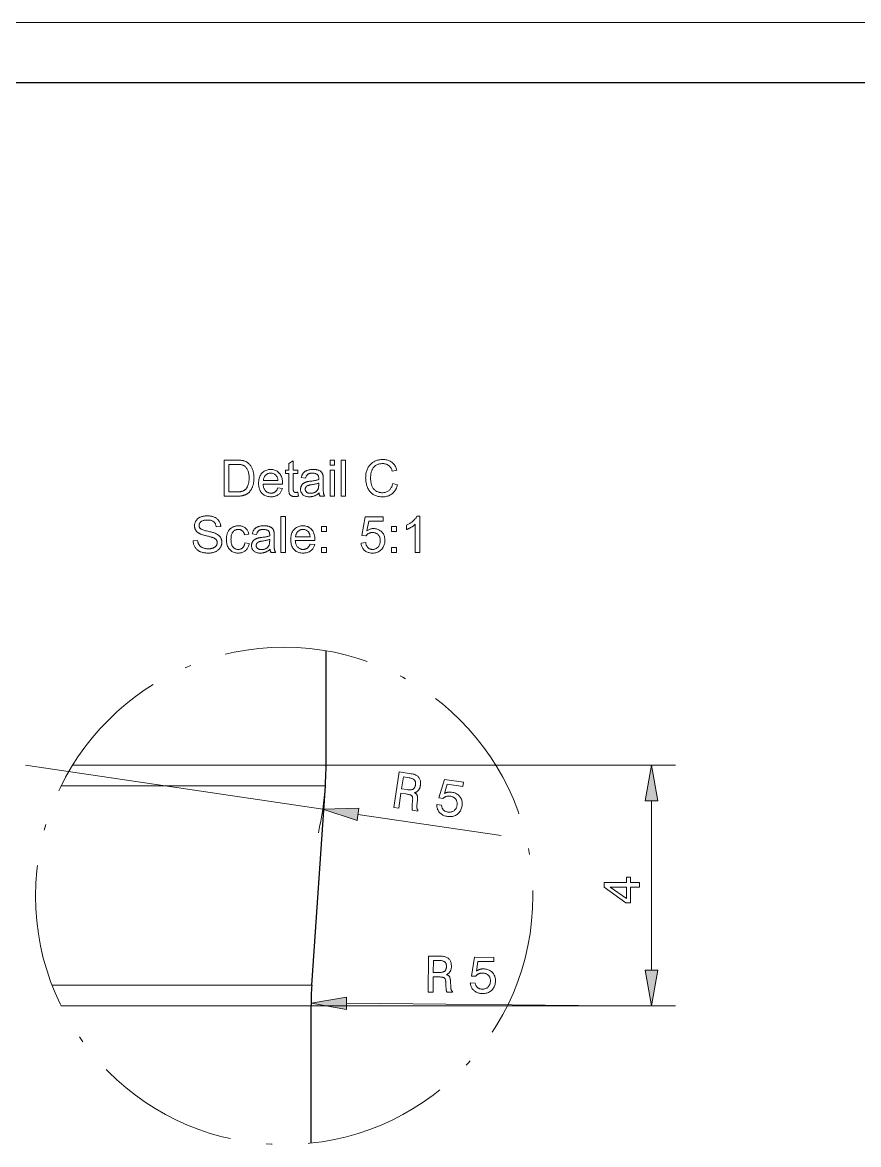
# Model space of a CAD drawing. Extents: x 0 to 419, y 0 to 420.
# Drawn here: x 157.9 to 227.5, y 326.7 to 420 of the extents above; entities that cross this region are included whole.
import ezdxf

# ---------------------------------------------------------------- set-up
doc = ezdxf.new("R2010")
doc.units = 0
doc.linetypes.add('DASHDOT', pattern=[18.5, 12, -3, 0.5, -3])

msp = doc.modelspace()

# ---------------------------------------------------------------- linework, layer by layer
at = {"color": 7, "lineweight": 13}
for p, q in [((0, 420), (297, 420)), ((158.184, 358.227), (182.915, 354.57)), ((183.184, 358.227), (162.266, 358.227)), ((183.184, 358.227), (212.248, 358.227)), ((183.126, 356.523), (162.215, 356.523)), ((181.992, 339.931), (161.22, 339.931)), ((181.934, 338.227), (161.169, 338.227)), ((181.934, 338.227), (212.248, 338.227)), ((184.889, 338.423), (206.934, 338.227))]:
    msp.add_line(p, q, dxfattribs=at)
at = {"color": 7, "lineweight": 30}
msp.add_line((20, 415), (292, 415), dxfattribs=at)
at = {"color": 7, "lineweight": 30, "ltscale": 0.238029}
msp.add_line((183.184, 358.227), (183.184, 367.748), dxfattribs=at)
at = {"color": 7, "lineweight": 13, "ltscale": 0.003965}
msp.add_line((162.266, 358.227), (162.107, 358.227), dxfattribs=at)
at = {"color": 7, "lineweight": 13, "ltscale": 0.026303}
msp.add_line((162.215, 356.523), (161.163, 356.523), dxfattribs=at)
at = {"color": 7, "lineweight": 30, "ltscale": 0.415753}
msp.add_line((181.992, 339.931), (183.126, 356.523), dxfattribs=at)
at = {"color": 7, "lineweight": 13, "ltscale": 0.35228}
msp.add_line((210.248, 341.181), (210.248, 355.272), dxfattribs=at)
at = {"color": 7, "lineweight": 13, "ltscale": 0.301139}
msp.add_line((185.838, 354.138), (197.754, 352.376), dxfattribs=at)
at = {"color": 7, "lineweight": 13, "ltscale": 0.020433}
msp.add_line((161.22, 339.931), (160.403, 339.931), dxfattribs=at)
at = {"color": 7, "lineweight": 13, "ltscale": 0.000518417}
msp.add_line((161.169, 338.227), (161.148, 338.227), dxfattribs=at)
at = {"color": 7, "lineweight": 30, "ltscale": 0.285732}
msp.add_line((181.934, 326.798), (181.934, 338.227), dxfattribs=at)
at = {"color": 7, "lineweight": 13}
for points in [[(174.713, 380.6), (174.713, 383.6), (175.746, 383.6), (175.815, 383.599), (175.88, 383.598), (175.941, 383.596), (176, 383.593), (176.055, 383.589), (176.107, 383.584), (176.155, 383.578), (176.2, 383.572), (176.242, 383.565), (176.28, 383.557), (176.331, 383.544), (176.381, 383.529), (176.428, 383.512), (176.475, 383.494), (176.519, 383.473), (176.563, 383.451), (176.604, 383.426), (176.645, 383.4), (176.683, 383.372), (176.72, 383.342), (176.767, 383.3), (176.811, 383.257), (176.852, 383.211), (176.891, 383.163), (176.928, 383.113), (176.962, 383.061), (176.994, 383.006), (177.024, 382.949), (177.051, 382.89), (177.075, 382.829), (177.098, 382.766), (177.118, 382.701), (177.135, 382.634), (177.151, 382.565), (177.164, 382.495), (177.174, 382.423), (177.183, 382.349), (177.188, 382.273), (177.192, 382.195), (177.193, 382.116), (177.192, 382.048), (177.19, 381.982), (177.186, 381.918), (177.18, 381.855), (177.173, 381.794), (177.164, 381.734), (177.154, 381.676), (177.142, 381.619), (177.128, 381.564), (177.113, 381.51), (177.097, 381.458), (177.08, 381.408), (177.061, 381.36), (177.042, 381.314), (177.022, 381.269), (177.001, 381.226), (176.98, 381.185), (176.957, 381.146), (176.933, 381.109), (176.909, 381.073), (176.883, 381.039), (176.858, 381.007), (176.832, 380.976), (176.805, 380.947), (176.778, 380.919), (176.75, 380.892), (176.722, 380.867), (176.694, 380.844), (176.665, 380.822), (176.635, 380.801), (176.605, 380.782), (176.574, 380.763), (176.541, 380.746), (176.507, 380.729), (176.472, 380.714), (176.435, 380.699), (176.398, 380.686), (176.359, 380.673), (176.319, 380.661), (176.277, 380.651), (176.235, 380.641), (176.191, 380.632), (176.146, 380.625), (176.1, 380.618), (176.052, 380.612), (176.003, 380.608), (175.953, 380.604), (175.902, 380.602), (175.849, 380.6), (175.795, 380.6)], [(183.521, 383.176), (183.521, 383.6), (183.889, 383.6), (183.889, 383.176)], [(184.441, 380.6), (184.441, 383.6), (184.81, 383.6), (184.81, 380.6)], [(188.733, 381.651), (189.13, 381.551), (189.103, 381.456), (189.072, 381.365), (189.037, 381.279), (188.998, 381.197), (188.955, 381.12), (188.908, 381.048), (188.857, 380.98), (188.802, 380.917), (188.743, 380.859), (188.681, 380.805), (188.614, 380.756), (188.545, 380.713), (188.473, 380.674), (188.398, 380.641), (188.32, 380.613), (188.239, 380.589), (188.156, 380.572), (188.069, 380.559), (187.98, 380.551), (187.888, 380.548), (187.792, 380.55), (187.701, 380.556), (187.613, 380.566), (187.529, 380.58), (187.448, 380.598), (187.371, 380.619), (187.297, 380.645), (187.227, 380.675), (187.161, 380.708), (187.099, 380.746), (187.039, 380.787), (186.983, 380.832), (186.929, 380.88), (186.879, 380.932), (186.831, 380.988), (186.786, 381.047), (186.744, 381.109), (186.705, 381.175), (186.669, 381.245), (186.636, 381.318), (186.606, 381.393), (186.579, 381.47), (186.555, 381.547), (186.535, 381.626), (186.517, 381.706), (186.503, 381.787), (186.492, 381.869), (186.484, 381.952), (186.479, 382.037), (186.478, 382.122), (186.479, 382.215), (186.485, 382.305), (186.494, 382.392), (186.506, 382.478), (186.522, 382.561), (186.542, 382.641), (186.565, 382.719), (186.592, 382.795), (186.623, 382.869), (186.657, 382.94), (186.694, 383.008), (186.734, 383.072), (186.778, 383.134), (186.824, 383.192), (186.874, 383.247), (186.926, 383.298), (186.982, 383.346), (187.04, 383.39), (187.102, 383.432), (187.166, 383.47), (187.233, 383.504), (187.301, 383.535), (187.37, 383.562), (187.441, 383.586), (187.513, 383.605), (187.587, 383.622), (187.661, 383.634), (187.738, 383.643), (187.815, 383.649), (187.894, 383.651), (187.982, 383.648), (188.068, 383.642), (188.151, 383.63), (188.231, 383.614), (188.308, 383.593), (188.382, 383.568), (188.454, 383.538), (188.522, 383.504), (188.588, 383.465), (188.651, 383.422), (188.71, 383.374), (188.766, 383.322), (188.818, 383.267), (188.867, 383.208), (188.911, 383.146), (188.952, 383.079), (188.989, 383.009), (189.023, 382.936), (189.053, 382.858), (189.079, 382.777), (188.688, 382.685), (188.666, 382.749), (188.642, 382.809), (188.617, 382.865), (188.589, 382.918), (188.56, 382.968), (188.529, 383.014), (188.495, 383.056), (188.46, 383.095), (188.424, 383.13), (188.385, 383.162), (188.344, 383.19), (188.301, 383.215), (188.257, 383.238), (188.21, 383.257), (188.161, 383.274), (188.11, 383.287), (188.057, 383.298), (188.002, 383.305), (187.945, 383.31), (187.885, 383.311), (187.817, 383.309), (187.752, 383.304), (187.688, 383.296), (187.627, 383.284), (187.568, 383.27), (187.511, 383.251), (187.457, 383.23), (187.405, 383.205), (187.355, 383.177), (187.307, 383.145), (187.262, 383.111), (187.22, 383.074), (187.18, 383.036), (187.144, 382.994), (187.11, 382.951), (187.078, 382.905), (187.05, 382.858), (187.024, 382.807), (187.001, 382.755), (186.981, 382.7), (186.963, 382.644), (186.947, 382.588), (186.933, 382.531), (186.921, 382.474), (186.91, 382.416), (186.902, 382.359), (186.895, 382.301), (186.891, 382.242), (186.888, 382.183), (186.887, 382.124), (186.888, 382.049), (186.891, 381.975), (186.897, 381.903), (186.905, 381.834), (186.915, 381.766), (186.927, 381.7), (186.942, 381.636), (186.958, 381.574), (186.977, 381.514), (186.998, 381.456), (187.022, 381.4), (187.048, 381.348), (187.076, 381.298), (187.107, 381.251), (187.141, 381.207), (187.177, 381.165), (187.215, 381.127), (187.256, 381.092), (187.299, 381.059), (187.345, 381.029), (187.393, 381.002), (187.441, 380.978), (187.49, 380.957), (187.54, 380.939), (187.59, 380.923), (187.642, 380.911), (187.694, 380.901), (187.747, 380.894), (187.8, 380.889), (187.855, 380.888), (187.92, 380.89), (187.984, 380.896), (188.046, 380.905), (188.105, 380.919), (188.163, 380.936), (188.218, 380.957), (188.272, 380.982), (188.323, 381.011), (188.372, 381.044), (188.42, 381.08), (188.464, 381.121), (188.506, 381.165), (188.545, 381.213), (188.581, 381.264), (188.613, 381.319), (188.643, 381.378), (188.67, 381.441), (188.694, 381.507), (188.715, 381.578)], [(175.11, 380.954), (175.75, 380.954), (175.809, 380.954), (175.864, 380.956), (175.917, 380.959), (175.967, 380.962), (176.015, 380.967), (176.06, 380.973), (176.103, 380.981), (176.143, 380.989), (176.181, 380.998), (176.216, 381.009), (176.249, 381.02), (176.281, 381.033), (176.311, 381.046), (176.34, 381.06), (176.368, 381.075), (176.394, 381.091), (176.419, 381.108), (176.442, 381.126), (176.464, 381.145), (176.485, 381.164), (176.513, 381.194), (176.539, 381.225), (176.564, 381.258), (176.588, 381.293), (176.611, 381.33), (176.632, 381.369), (176.652, 381.41), (176.671, 381.452), (176.689, 381.497), (176.705, 381.544), (176.72, 381.593), (176.733, 381.643), (176.745, 381.696), (176.755, 381.751), (176.764, 381.808), (176.771, 381.867), (176.777, 381.927), (176.781, 381.99), (176.783, 382.055), (176.784, 382.122), (176.782, 382.214), (176.778, 382.302), (176.77, 382.385), (176.759, 382.464), (176.745, 382.538), (176.728, 382.608), (176.708, 382.674), (176.685, 382.736), (176.659, 382.793), (176.629, 382.845), (176.598, 382.894), (176.565, 382.94), (176.531, 382.982), (176.495, 383.021), (176.458, 383.056), (176.42, 383.089), (176.38, 383.118), (176.34, 383.143), (176.297, 383.165), (176.254, 383.184), (176.22, 383.196), (176.182, 383.206), (176.141, 383.215), (176.095, 383.223), (176.046, 383.23), (175.992, 383.236), (175.935, 383.24), (175.874, 383.243), (175.809, 383.245), (175.74, 383.246), (175.11, 383.246)], [(179.18, 381.299), (179.561, 381.252), (179.541, 381.187), (179.519, 381.125), (179.493, 381.066), (179.464, 381.009), (179.432, 380.956), (179.398, 380.906), (179.36, 380.859), (179.319, 380.814), (179.274, 380.773), (179.227, 380.735), (179.177, 380.7), (179.124, 380.668), (179.069, 380.641), (179.011, 380.617), (178.95, 380.596), (178.886, 380.58), (178.82, 380.567), (178.751, 380.558), (178.68, 380.552), (178.605, 380.55), (178.512, 380.553), (178.422, 380.562), (178.337, 380.577), (178.255, 380.597), (178.178, 380.624), (178.104, 380.656), (178.034, 380.694), (177.969, 380.738), (177.907, 380.788), (177.849, 380.844), (177.796, 380.905), (177.748, 380.971), (177.707, 381.042), (177.67, 381.117), (177.639, 381.197), (177.614, 381.282), (177.595, 381.371), (177.581, 381.465), (177.572, 381.564), (177.57, 381.668), (177.572, 381.775), (177.581, 381.877), (177.595, 381.975), (177.615, 382.067), (177.64, 382.155), (177.671, 382.237), (177.708, 382.315), (177.75, 382.388), (177.798, 382.456), (177.852, 382.519), (177.91, 382.577), (177.972, 382.628), (178.037, 382.674), (178.105, 382.713), (178.176, 382.746), (178.251, 382.773), (178.33, 382.795), (178.411, 382.81), (178.496, 382.819), (178.585, 382.822), (178.67, 382.819), (178.753, 382.81), (178.832, 382.795), (178.908, 382.774), (178.981, 382.748), (179.05, 382.715), (179.117, 382.677), (179.18, 382.632), (179.24, 382.582), (179.297, 382.525), (179.349, 382.463), (179.396, 382.397), (179.438, 382.325), (179.474, 382.249), (179.504, 382.168), (179.529, 382.082), (179.548, 381.991), (179.562, 381.896), (179.57, 381.796), (179.573, 381.69), (179.573, 381.683), (179.573, 381.676), (179.573, 381.668), (179.573, 381.659), (179.573, 381.649), (179.572, 381.639), (179.572, 381.628), (179.572, 381.617), (179.571, 381.605), (179.571, 381.592), (177.95, 381.592), (177.956, 381.522), (177.965, 381.456), (177.977, 381.392), (177.993, 381.332), (178.011, 381.276), (178.033, 381.223), (178.058, 381.173), (178.087, 381.126), (178.118, 381.083), (178.153, 381.044), (178.19, 381.007), (178.229, 380.975), (178.27, 380.947), (178.313, 380.922), (178.358, 380.901), (178.404, 380.884), (178.452, 380.87), (178.502, 380.861), (178.554, 380.855), (178.607, 380.853), (178.647, 380.854), (178.686, 380.858), (178.723, 380.863), (178.76, 380.87), (178.795, 380.88), (178.829, 380.892), (178.862, 380.905), (178.893, 380.921), (178.924, 380.939), (178.953, 380.96), (178.981, 380.982), (179.008, 381.007), (179.034, 381.035), (179.058, 381.065), (179.081, 381.098), (179.104, 381.133), (179.124, 381.171), (179.144, 381.211), (179.163, 381.254)], [(180.828, 380.929), (180.881, 380.604), (180.85, 380.597), (180.82, 380.592), (180.79, 380.587), (180.762, 380.583), (180.733, 380.579), (180.706, 380.576), (180.679, 380.574), (180.653, 380.572), (180.627, 380.571), (180.602, 380.571), (180.563, 380.572), (180.526, 380.573), (180.49, 380.577), (180.456, 380.581), (180.424, 380.587), (180.394, 380.594), (180.366, 380.602), (180.339, 380.612), (180.314, 380.622), (180.291, 380.634), (180.27, 380.647), (180.25, 380.661), (180.231, 380.676), (180.213, 380.691), (180.197, 380.708), (180.182, 380.725), (180.169, 380.743), (180.156, 380.761), (180.145, 380.781), (180.136, 380.801), (180.127, 380.824), (180.12, 380.852), (180.113, 380.884), (180.107, 380.92), (180.102, 380.962), (180.098, 381.007), (180.095, 381.058), (180.093, 381.112), (180.091, 381.172), (180.091, 381.236), (180.091, 382.486), (179.821, 382.486), (179.821, 382.773), (180.091, 382.773), (180.091, 383.311), (180.457, 383.532), (180.457, 382.773), (180.828, 382.773), (180.828, 382.486), (180.457, 382.486), (180.457, 381.216), (180.457, 381.185), (180.458, 381.157), (180.459, 381.131), (180.46, 381.107), (180.462, 381.086), (180.464, 381.067), (180.467, 381.05), (180.47, 381.035), (180.473, 381.023), (180.477, 381.013), (180.481, 381.004), (180.485, 380.996), (180.49, 380.988), (180.496, 380.98), (180.502, 380.973), (180.509, 380.966), (180.516, 380.959), (180.523, 380.953), (180.531, 380.947), (180.54, 380.941), (180.549, 380.936), (180.559, 380.932), (180.57, 380.928), (180.581, 380.924), (180.593, 380.921), (180.606, 380.919), (180.62, 380.917), (180.635, 380.916), (180.65, 380.915), (180.666, 380.915), (180.679, 380.915), (180.692, 380.915), (180.706, 380.916), (180.721, 380.917), (180.737, 380.918), (180.754, 380.92), (180.771, 380.922), (180.789, 380.924), (180.808, 380.926)], [(182.606, 380.868), (182.565, 380.834), (182.525, 380.802), (182.484, 380.772), (182.445, 380.745), (182.405, 380.719), (182.366, 380.696), (182.327, 380.674), (182.288, 380.655), (182.25, 380.637), (182.212, 380.622), (182.174, 380.608), (182.135, 380.596), (182.096, 380.586), (182.056, 380.576), (182.016, 380.568), (181.975, 380.562), (181.933, 380.557), (181.891, 380.553), (181.849, 380.551), (181.806, 380.55), (181.736, 380.552), (181.669, 380.557), (181.606, 380.566), (181.546, 380.578), (181.489, 380.594), (181.436, 380.613), (181.386, 380.636), (181.339, 380.662), (181.295, 380.692), (181.255, 380.725), (181.219, 380.761), (181.186, 380.799), (181.157, 380.839), (181.132, 380.881), (181.111, 380.925), (181.094, 380.97), (181.08, 381.018), (181.071, 381.068), (181.065, 381.119), (181.063, 381.173), (181.064, 381.204), (181.066, 381.235), (181.069, 381.266), (181.074, 381.296), (181.081, 381.325), (181.089, 381.354), (181.098, 381.382), (181.109, 381.41), (181.122, 381.437), (181.135, 381.464), (181.15, 381.49), (181.166, 381.515), (181.183, 381.539), (181.201, 381.561), (181.219, 381.583), (181.239, 381.604), (181.259, 381.623), (181.281, 381.642), (181.303, 381.659), (181.326, 381.676), (181.35, 381.692), (181.374, 381.706), (181.399, 381.72), (181.425, 381.734), (181.451, 381.746), (181.478, 381.758), (181.505, 381.769), (181.533, 381.779), (181.562, 381.788), (181.591, 381.797), (181.614, 381.802), (181.639, 381.808), (181.666, 381.814), (181.695, 381.819), (181.727, 381.825), (181.761, 381.83), (181.797, 381.836), (181.835, 381.841), (181.876, 381.847), (181.918, 381.852), (182.005, 381.863), (182.087, 381.874), (182.165, 381.886), (182.237, 381.898), (182.306, 381.91), (182.369, 381.923), (182.427, 381.936), (182.481, 381.95), (182.531, 381.964), (182.575, 381.979), (182.576, 381.993), (182.576, 382.007), (182.576, 382.019), (182.576, 382.031), (182.577, 382.041), (182.577, 382.05), (182.577, 382.058), (182.577, 382.065), (182.577, 382.07), (182.577, 382.075), (182.576, 382.119), (182.573, 382.16), (182.568, 382.198), (182.56, 382.234), (182.551, 382.267), (182.54, 382.297), (182.526, 382.325), (182.51, 382.35), (182.493, 382.372), (182.473, 382.392), (182.443, 382.416), (182.411, 382.437), (182.376, 382.456), (182.338, 382.472), (182.297, 382.486), (182.254, 382.497), (182.208, 382.506), (182.159, 382.512), (182.108, 382.516), (182.053, 382.517), (182.003, 382.516), (181.955, 382.513), (181.91, 382.509), (181.867, 382.502), (181.827, 382.494), (181.79, 382.484), (181.756, 382.472), (181.725, 382.459), (181.696, 382.443), (181.67, 382.426), (181.645, 382.406), (181.623, 382.384), (181.601, 382.359), (181.581, 382.331), (181.562, 382.3), (181.544, 382.266), (181.528, 382.23), (181.513, 382.191), (181.499, 382.148), (181.486, 382.104), (181.126, 382.153), (181.137, 382.198), (181.148, 382.242), (181.161, 382.283), (181.176, 382.324), (181.191, 382.362), (181.208, 382.398), (181.226, 382.433), (181.245, 382.466), (181.266, 382.497), (181.288, 382.526), (181.311, 382.554), (181.337, 382.58), (181.365, 382.606), (181.394, 382.63), (181.426, 382.652), (181.459, 382.673), (181.495, 382.693), (181.532, 382.712), (181.572, 382.729), (181.613, 382.745), (181.657, 382.76), (181.701, 382.773), (181.747, 382.784), (181.794, 382.794), (181.843, 382.803), (181.893, 382.81), (181.944, 382.815), (181.997, 382.819), (182.051, 382.821), (182.107, 382.822), (182.161, 382.821), (182.214, 382.819), (182.264, 382.816), (182.312, 382.811), (182.359, 382.806), (182.403, 382.798), (182.445, 382.79), (182.485, 382.78), (182.523, 382.769), (182.559, 382.756), (182.593, 382.743), (182.625, 382.729), (182.655, 382.714), (182.683, 382.699), (182.71, 382.683), (182.734, 382.666), (182.757, 382.648), (182.778, 382.63), (182.797, 382.611), (182.815, 382.592), (182.83, 382.571), (182.845, 382.55), (182.859, 382.527), (182.872, 382.504), (182.884, 382.479), (182.895, 382.454), (182.905, 382.427), (182.914, 382.4), (182.922, 382.371), (182.929, 382.341), (182.933, 382.321), (182.936, 382.297), (182.939, 382.271), (182.941, 382.241), (182.943, 382.209), (182.945, 382.174), (182.946, 382.135), (182.947, 382.094), (182.947, 382.049), (182.948, 382.001), (182.948, 381.51), (182.948, 381.411), (182.949, 381.32), (182.95, 381.236), (182.951, 381.16), (182.953, 381.091), (182.956, 381.03), (182.959, 380.976), (182.963, 380.93), (182.967, 380.891), (182.971, 380.86), (182.976, 380.833), (182.982, 380.806), (182.989, 380.78), (182.997, 380.753), (183.006, 380.727), (183.016, 380.701), (183.027, 380.675), (183.038, 380.65), (183.051, 380.625), (183.064, 380.6), (182.679, 380.6), (182.668, 380.623), (182.658, 380.647), (182.649, 380.672), (182.64, 380.697), (182.632, 380.724), (182.625, 380.751), (182.619, 380.779), (182.614, 380.808), (182.609, 380.837)], [(183.521, 380.6), (183.521, 382.773), (183.889, 382.773), (183.889, 380.6)], [(177.971, 381.895), (179.184, 381.895), (179.178, 381.948), (179.171, 381.999), (179.161, 382.047), (179.15, 382.092), (179.137, 382.135), (179.122, 382.175), (179.106, 382.212), (179.087, 382.246), (179.067, 382.277), (179.045, 382.306), (179.009, 382.347), (178.971, 382.383), (178.93, 382.415), (178.888, 382.442), (178.843, 382.466), (178.796, 382.485), (178.748, 382.5), (178.697, 382.511), (178.644, 382.517), (178.589, 382.519), (178.539, 382.517), (178.491, 382.512), (178.444, 382.504), (178.399, 382.492), (178.355, 382.477), (178.313, 382.458), (178.273, 382.436), (178.234, 382.41), (178.197, 382.381), (178.162, 382.349), (178.129, 382.314), (178.099, 382.277), (178.072, 382.237), (178.048, 382.195), (178.028, 382.151), (178.01, 382.104), (177.996, 382.055), (177.984, 382.004), (177.976, 381.951)], [(182.575, 381.69), (182.533, 381.674), (182.487, 381.659), (182.437, 381.643), (182.383, 381.629), (182.324, 381.615), (182.262, 381.601), (182.196, 381.588), (182.126, 381.575), (182.052, 381.563), (181.973, 381.551), (181.929, 381.544), (181.888, 381.538), (181.849, 381.531), (181.813, 381.524), (181.78, 381.516), (181.749, 381.509), (181.721, 381.501), (181.695, 381.493), (181.672, 381.486), (181.652, 381.477), (181.634, 381.469), (181.616, 381.46), (181.6, 381.449), (181.584, 381.439), (181.569, 381.427), (181.555, 381.415), (181.541, 381.402), (181.529, 381.388), (181.518, 381.373), (181.507, 381.358), (181.497, 381.342), (181.488, 381.326), (181.481, 381.309), (181.474, 381.292), (181.469, 381.275), (181.464, 381.257), (181.46, 381.239), (181.458, 381.221), (181.456, 381.202), (181.456, 381.183), (181.457, 381.154), (181.46, 381.126), (181.466, 381.099), (181.474, 381.073), (181.484, 381.048), (181.496, 381.024), (181.51, 381.001), (181.527, 380.978), (181.546, 380.957), (181.567, 380.937), (181.591, 380.919), (181.616, 380.902), (181.643, 380.887), (181.673, 380.874), (181.705, 380.864), (181.738, 380.855), (181.774, 380.848), (181.812, 380.843), (181.852, 380.84), (181.894, 380.839), (181.936, 380.84), (181.977, 380.843), (182.017, 380.847), (182.056, 380.854), (182.095, 380.862), (182.132, 380.872), (182.169, 380.885), (182.204, 380.899), (182.239, 380.914), (182.272, 380.932), (182.305, 380.951), (182.335, 380.972), (182.364, 380.994), (182.391, 381.018), (182.416, 381.042), (182.439, 381.069), (182.461, 381.096), (182.481, 381.125), (182.499, 381.155), (182.516, 381.187), (182.527, 381.213), (182.537, 381.242), (182.546, 381.272), (182.554, 381.306), (182.56, 381.341), (182.566, 381.379), (182.57, 381.42), (182.573, 381.463), (182.575, 381.508), (182.575, 381.555)], [(172.129, 376.881), (172.504, 376.914), (172.51, 376.87), (172.517, 376.827), (172.526, 376.786), (172.536, 376.747), (172.548, 376.709), (172.561, 376.673), (172.576, 376.638), (172.592, 376.606), (172.609, 376.574), (172.628, 376.545), (172.648, 376.516), (172.671, 376.489), (172.696, 376.463), (172.723, 376.438), (172.752, 376.414), (172.783, 376.391), (172.816, 376.37), (172.852, 376.349), (172.89, 376.33), (172.929, 376.311), (172.971, 376.294), (173.013, 376.279), (173.057, 376.266), (173.101, 376.254), (173.147, 376.245), (173.193, 376.237), (173.241, 376.23), (173.29, 376.226), (173.339, 376.223), (173.39, 376.222), (173.435, 376.223), (173.479, 376.225), (173.521, 376.228), (173.563, 376.233), (173.604, 376.239), (173.643, 376.247), (173.682, 376.255), (173.719, 376.266), (173.756, 376.277), (173.791, 376.29), (173.825, 376.304), (173.857, 376.319), (173.887, 376.335), (173.916, 376.352), (173.943, 376.37), (173.968, 376.389), (173.991, 376.409), (174.012, 376.43), (174.032, 376.452), (174.05, 376.475), (174.066, 376.499), (174.08, 376.523), (174.093, 376.548), (174.104, 376.573), (174.114, 376.598), (174.121, 376.624), (174.127, 376.65), (174.131, 376.677), (174.134, 376.704), (174.135, 376.732), (174.134, 376.76), (174.132, 376.787), (174.127, 376.813), (174.122, 376.839), (174.114, 376.864), (174.105, 376.888), (174.095, 376.912), (174.082, 376.935), (174.069, 376.957), (174.053, 376.978), (174.036, 376.999), (174.016, 377.019), (173.994, 377.039), (173.97, 377.057), (173.945, 377.075), (173.916, 377.093), (173.886, 377.109), (173.854, 377.125), (173.819, 377.141), (173.783, 377.155), (173.756, 377.165), (173.723, 377.176), (173.684, 377.188), (173.639, 377.201), (173.589, 377.216), (173.533, 377.231), (173.47, 377.247), (173.402, 377.264), (173.328, 377.282), (173.249, 377.302), (173.169, 377.322), (173.093, 377.341), (173.023, 377.36), (172.958, 377.379), (172.897, 377.398), (172.842, 377.417), (172.791, 377.435), (172.746, 377.453), (172.705, 377.471), (172.67, 377.489), (172.628, 377.512), (172.588, 377.536), (172.551, 377.561), (172.515, 377.588), (172.482, 377.615), (172.451, 377.644), (172.422, 377.673), (172.396, 377.704), (172.372, 377.736), (172.349, 377.768), (172.329, 377.802), (172.311, 377.837), (172.296, 377.872), (172.282, 377.908), (172.27, 377.945), (172.261, 377.983), (172.253, 378.021), (172.248, 378.061), (172.245, 378.101), (172.244, 378.142), (172.245, 378.187), (172.249, 378.232), (172.256, 378.275), (172.265, 378.319), (172.276, 378.362), (172.29, 378.404), (172.307, 378.445), (172.326, 378.486), (172.348, 378.527), (172.373, 378.566), (172.4, 378.605), (172.429, 378.642), (172.461, 378.676), (172.495, 378.709), (172.531, 378.74), (172.57, 378.769), (172.612, 378.796), (172.655, 378.822), (172.701, 378.845), (172.749, 378.866), (172.799, 378.886), (172.851, 378.903), (172.903, 378.918), (172.956, 378.932), (173.011, 378.943), (173.066, 378.952), (173.123, 378.959), (173.181, 378.964), (173.24, 378.968), (173.3, 378.969), (173.366, 378.967), (173.43, 378.964), (173.493, 378.959), (173.554, 378.951), (173.614, 378.942), (173.672, 378.93), (173.728, 378.916), (173.783, 378.9), (173.836, 378.882), (173.888, 378.861), (173.938, 378.839), (173.985, 378.814), (174.031, 378.788), (174.073, 378.759), (174.114, 378.728), (174.152, 378.696), (174.187, 378.661), (174.221, 378.624), (174.252, 378.586), (174.28, 378.545), (174.306, 378.503), (174.33, 378.459), (174.351, 378.415), (174.369, 378.369), (174.385, 378.322), (174.399, 378.275), (174.41, 378.226), (174.418, 378.176), (174.424, 378.125), (174.427, 378.072), (174.047, 378.044), (174.039, 378.099), (174.029, 378.152), (174.015, 378.202), (173.999, 378.249), (173.98, 378.293), (173.957, 378.335), (173.932, 378.374), (173.904, 378.41), (173.873, 378.443), (173.839, 378.473), (173.802, 378.501), (173.762, 378.526), (173.718, 378.547), (173.67, 378.566), (173.62, 378.582), (173.566, 378.595), (173.509, 378.606), (173.448, 378.613), (173.384, 378.617), (173.316, 378.619), (173.246, 378.617), (173.18, 378.613), (173.118, 378.607), (173.059, 378.598), (173.005, 378.586), (172.954, 378.571), (172.908, 378.554), (172.865, 378.534), (172.826, 378.512), (172.791, 378.487), (172.76, 378.46), (172.732, 378.432), (172.707, 378.403), (172.686, 378.372), (172.668, 378.341), (172.653, 378.309), (172.641, 378.275), (172.633, 378.241), (172.628, 378.205), (172.627, 378.168), (172.628, 378.137), (172.631, 378.106), (172.637, 378.077), (172.645, 378.048), (172.656, 378.021), (172.669, 377.995), (172.684, 377.97), (172.701, 377.946), (172.721, 377.924), (172.743, 377.902), (172.77, 377.882), (172.804, 377.86), (172.845, 377.839), (172.894, 377.818), (172.95, 377.797), (173.014, 377.775), (173.085, 377.754), (173.163, 377.732), (173.249, 377.71), (173.342, 377.689), (173.436, 377.667), (173.523, 377.646), (173.605, 377.625), (173.68, 377.605), (173.75, 377.586), (173.813, 377.567), (173.87, 377.549), (173.922, 377.531), (173.967, 377.514), (174.006, 377.497), (174.057, 377.472), (174.105, 377.446), (174.151, 377.419), (174.193, 377.39), (174.234, 377.36), (174.271, 377.329), (174.305, 377.297), (174.337, 377.263), (174.366, 377.228), (174.393, 377.191), (174.416, 377.154), (174.438, 377.115), (174.456, 377.075), (174.473, 377.034), (174.486, 376.992), (174.498, 376.949), (174.506, 376.904), (174.512, 376.859), (174.516, 376.812), (174.517, 376.765), (174.516, 376.717), (174.512, 376.67), (174.505, 376.623), (174.496, 376.578), (174.483, 376.532), (174.468, 376.487), (174.45, 376.443), (174.43, 376.399), (174.406, 376.356), (174.38, 376.313), (174.352, 376.272), (174.321, 376.232), (174.287, 376.195), (174.252, 376.159), (174.213, 376.125), (174.173, 376.093), (174.13, 376.063), (174.084, 376.035), (174.037, 376.008), (173.986, 375.984), (173.934, 375.962), (173.881, 375.942), (173.827, 375.924), (173.771, 375.909), (173.714, 375.896), (173.655, 375.885), (173.595, 375.877), (173.534, 375.871), (173.472, 375.867), (173.408, 375.866), (173.328, 375.867), (173.251, 375.871), (173.176, 375.877), (173.104, 375.885), (173.034, 375.896), (172.967, 375.909), (172.903, 375.924), (172.841, 375.942), (172.782, 375.962), (172.726, 375.985), (172.672, 376.01), (172.621, 376.037), (172.571, 376.067), (172.525, 376.099), (172.48, 376.134), (172.438, 376.17), (172.399, 376.21), (172.361, 376.251), (172.327, 376.296), (172.294, 376.342), (172.264, 376.39), (172.237, 376.44), (172.214, 376.491), (172.193, 376.543), (172.175, 376.596), (172.16, 376.651), (172.148, 376.706), (172.139, 376.763), (172.132, 376.822)], [(179.431, 375.917), (179.431, 378.917), (179.799, 378.917), (179.799, 375.917)], [(190.975, 375.917), (190.606, 375.917), (190.606, 378.265), (190.579, 378.239), (190.55, 378.214), (190.519, 378.189), (190.486, 378.163), (190.452, 378.138), (190.417, 378.112), (190.379, 378.087), (190.34, 378.062), (190.3, 378.036), (190.257, 378.011), (190.215, 377.986), (190.173, 377.963), (190.132, 377.94), (190.092, 377.92), (190.052, 377.9), (190.014, 377.881), (189.977, 377.864), (189.94, 377.848), (189.904, 377.834), (189.869, 377.821), (189.869, 378.177), (189.93, 378.206), (189.99, 378.237), (190.048, 378.269), (190.104, 378.303), (190.159, 378.337), (190.212, 378.373), (190.264, 378.41), (190.314, 378.448), (190.363, 378.488), (190.41, 378.529), (190.455, 378.57), (190.497, 378.611), (190.536, 378.652), (190.573, 378.692), (190.607, 378.732), (190.639, 378.772), (190.667, 378.812), (190.693, 378.851), (190.717, 378.891), (190.737, 378.93), (190.975, 378.93)], [(176.431, 376.713), (176.793, 376.666), (176.779, 376.593), (176.762, 376.523), (176.741, 376.456), (176.716, 376.393), (176.687, 376.333), (176.655, 376.276), (176.619, 376.222), (176.58, 376.171), (176.536, 376.124), (176.489, 376.08), (176.439, 376.04), (176.387, 376.004), (176.332, 375.972), (176.276, 375.945), (176.217, 375.921), (176.156, 375.902), (176.092, 375.887), (176.027, 375.877), (175.959, 375.87), (175.889, 375.868), (175.801, 375.871), (175.717, 375.88), (175.637, 375.895), (175.56, 375.915), (175.486, 375.941), (175.416, 375.973), (175.35, 376.011), (175.287, 376.055), (175.227, 376.105), (175.171, 376.16), (175.12, 376.221), (175.074, 376.287), (175.033, 376.358), (174.998, 376.434), (174.968, 376.515), (174.944, 376.601), (174.925, 376.692), (174.911, 376.788), (174.903, 376.89), (174.9, 376.996), (174.901, 377.065), (174.905, 377.133), (174.911, 377.199), (174.919, 377.263), (174.929, 377.326), (174.942, 377.387), (174.957, 377.446), (174.975, 377.503), (174.995, 377.558), (175.017, 377.612), (175.041, 377.663), (175.068, 377.712), (175.098, 377.758), (175.13, 377.802), (175.164, 377.843), (175.201, 377.881), (175.24, 377.917), (175.281, 377.95), (175.325, 377.98), (175.372, 378.008), (175.42, 378.033), (175.469, 378.055), (175.519, 378.075), (175.569, 378.092), (175.621, 378.107), (175.673, 378.119), (175.726, 378.128), (175.78, 378.135), (175.835, 378.138), (175.891, 378.14), (175.96, 378.138), (176.027, 378.133), (176.091, 378.124), (176.153, 378.111), (176.212, 378.095), (176.269, 378.075), (176.323, 378.052), (176.375, 378.025), (176.423, 377.995), (176.47, 377.961), (176.513, 377.923), (176.553, 377.883), (176.59, 377.84), (176.624, 377.793), (176.654, 377.744), (176.682, 377.692), (176.706, 377.636), (176.726, 377.578), (176.744, 377.517), (176.758, 377.452), (176.4, 377.397), (176.389, 377.44), (176.377, 377.48), (176.362, 377.519), (176.347, 377.555), (176.329, 377.589), (176.31, 377.621), (176.29, 377.65), (176.268, 377.678), (176.244, 377.703), (176.219, 377.726), (176.193, 377.747), (176.165, 377.766), (176.136, 377.783), (176.106, 377.797), (176.076, 377.809), (176.044, 377.819), (176.011, 377.827), (175.976, 377.833), (175.941, 377.836), (175.905, 377.837), (175.85, 377.835), (175.798, 377.829), (175.747, 377.819), (175.699, 377.805), (175.653, 377.787), (175.609, 377.765), (175.566, 377.739), (175.526, 377.709), (175.489, 377.675), (175.453, 377.637), (175.42, 377.595), (175.39, 377.548), (175.364, 377.497), (175.341, 377.441), (175.322, 377.38), (175.307, 377.314), (175.294, 377.244), (175.286, 377.17), (175.28, 377.09), (175.279, 377.006), (175.28, 376.921), (175.285, 376.841), (175.294, 376.765), (175.306, 376.694), (175.321, 376.628), (175.339, 376.567), (175.361, 376.51), (175.386, 376.459), (175.415, 376.412), (175.447, 376.37), (175.481, 376.332), (175.518, 376.298), (175.556, 376.268), (175.597, 376.243), (175.64, 376.221), (175.685, 376.203), (175.732, 376.189), (175.781, 376.179), (175.831, 376.173), (175.884, 376.171), (175.927, 376.173), (175.968, 376.176), (176.008, 376.183), (176.047, 376.192), (176.083, 376.204), (176.119, 376.219), (176.153, 376.236), (176.186, 376.256), (176.217, 376.279), (176.247, 376.304), (176.275, 376.332), (176.301, 376.363), (176.324, 376.397), (176.346, 376.434), (176.365, 376.473), (176.383, 376.515), (176.398, 376.561), (176.411, 376.609), (176.422, 376.66)], [(178.526, 376.185), (178.486, 376.152), (178.445, 376.12), (178.405, 376.09), (178.365, 376.063), (178.326, 376.037), (178.286, 376.014), (178.247, 375.992), (178.209, 375.973), (178.17, 375.955), (178.132, 375.94), (178.094, 375.926), (178.056, 375.914), (178.016, 375.903), (177.977, 375.894), (177.936, 375.886), (177.895, 375.88), (177.854, 375.875), (177.812, 375.871), (177.769, 375.869), (177.726, 375.868), (177.656, 375.87), (177.59, 375.875), (177.526, 375.884), (177.466, 375.896), (177.41, 375.912), (177.356, 375.931), (177.306, 375.954), (177.259, 375.98), (177.216, 376.01), (177.176, 376.043), (177.139, 376.079), (177.106, 376.117), (177.078, 376.157), (177.053, 376.199), (177.031, 376.243), (177.014, 376.288), (177.001, 376.336), (176.991, 376.385), (176.985, 376.437), (176.983, 376.49), (176.984, 376.522), (176.986, 376.553), (176.99, 376.584), (176.995, 376.614), (177.002, 376.643), (177.01, 376.672), (177.019, 376.7), (177.03, 376.728), (177.042, 376.755), (177.056, 376.782), (177.071, 376.808), (177.087, 376.833), (177.104, 376.857), (177.121, 376.879), (177.14, 376.901), (177.159, 376.922), (177.18, 376.941), (177.201, 376.96), (177.223, 376.977), (177.246, 376.994), (177.27, 377.009), (177.295, 377.024), (177.32, 377.038), (177.345, 377.051), (177.371, 377.064), (177.398, 377.076), (177.426, 377.086), (177.454, 377.097), (177.482, 377.106), (177.511, 377.115), (177.534, 377.12), (177.559, 377.126), (177.586, 377.132), (177.616, 377.137), (177.647, 377.143), (177.681, 377.148), (177.717, 377.154), (177.756, 377.159), (177.796, 377.164), (177.839, 377.17), (177.926, 377.181), (178.008, 377.192), (178.085, 377.204), (178.158, 377.216), (178.226, 377.228), (178.289, 377.241), (178.348, 377.254), (178.402, 377.268), (178.451, 377.282), (178.496, 377.297), (178.496, 377.311), (178.496, 377.325), (178.497, 377.337), (178.497, 377.348), (178.497, 377.359), (178.497, 377.368), (178.498, 377.376), (178.498, 377.382), (178.498, 377.388), (178.498, 377.393), (178.497, 377.437), (178.494, 377.478), (178.488, 377.516), (178.481, 377.552), (178.472, 377.585), (178.46, 377.615), (178.447, 377.643), (178.431, 377.668), (178.413, 377.69), (178.393, 377.71), (178.364, 377.734), (178.331, 377.755), (178.296, 377.774), (178.258, 377.79), (178.218, 377.804), (178.175, 377.815), (178.128, 377.824), (178.08, 377.83), (178.028, 377.834), (177.974, 377.835), (177.923, 377.834), (177.875, 377.831), (177.83, 377.827), (177.788, 377.82), (177.748, 377.812), (177.711, 377.802), (177.677, 377.79), (177.645, 377.777), (177.616, 377.761), (177.59, 377.744), (177.566, 377.724), (177.543, 377.702), (177.522, 377.677), (177.501, 377.649), (177.482, 377.618), (177.465, 377.584), (177.448, 377.548), (177.433, 377.508), (177.419, 377.466), (177.407, 377.422), (177.047, 377.471), (177.057, 377.516), (177.069, 377.56), (177.082, 377.601), (177.096, 377.641), (177.112, 377.68), (177.129, 377.716), (177.147, 377.751), (177.166, 377.784), (177.187, 377.815), (177.208, 377.844), (177.232, 377.872), (177.258, 377.898), (177.285, 377.924), (177.315, 377.947), (177.346, 377.97), (177.38, 377.991), (177.415, 378.011), (177.453, 378.03), (177.492, 378.047), (177.534, 378.063), (177.577, 378.078), (177.622, 378.091), (177.668, 378.102), (177.715, 378.112), (177.764, 378.121), (177.814, 378.128), (177.865, 378.133), (177.918, 378.137), (177.972, 378.139), (178.027, 378.14), (178.082, 378.139), (178.134, 378.137), (178.185, 378.134), (178.233, 378.129), (178.279, 378.123), (178.323, 378.116), (178.366, 378.108), (178.406, 378.098), (178.443, 378.087), (178.479, 378.074), (178.513, 378.061), (178.545, 378.047), (178.575, 378.032), (178.604, 378.017), (178.63, 378), (178.655, 377.984), (178.678, 377.966), (178.699, 377.948), (178.718, 377.929), (178.735, 377.91), (178.751, 377.889), (178.766, 377.868), (178.78, 377.845), (178.793, 377.822), (178.805, 377.797), (178.816, 377.772), (178.826, 377.745), (178.835, 377.717), (178.843, 377.689), (178.85, 377.659), (178.853, 377.639), (178.856, 377.615), (178.859, 377.589), (178.861, 377.559), (178.863, 377.527), (178.865, 377.491), (178.866, 377.453), (178.867, 377.411), (178.868, 377.367), (178.868, 377.319), (178.868, 376.828), (178.868, 376.729), (178.869, 376.638), (178.87, 376.554), (178.872, 376.478), (178.874, 376.409), (178.877, 376.348), (178.88, 376.294), (178.883, 376.248), (178.887, 376.209), (178.892, 376.178), (178.897, 376.151), (178.903, 376.124), (178.91, 376.098), (178.918, 376.071), (178.927, 376.045), (178.936, 376.019), (178.947, 375.993), (178.959, 375.968), (178.971, 375.943), (178.985, 375.917), (178.6, 375.917), (178.589, 375.941), (178.579, 375.965), (178.569, 375.99), (178.561, 376.015), (178.553, 376.042), (178.546, 376.069), (178.54, 376.097), (178.535, 376.126), (178.53, 376.155)], [(181.858, 376.617), (182.238, 376.57), (182.219, 376.505), (182.196, 376.443), (182.171, 376.384), (182.142, 376.327), (182.11, 376.274), (182.075, 376.224), (182.037, 376.176), (181.996, 376.132), (181.952, 376.091), (181.905, 376.052), (181.855, 376.017), (181.802, 375.986), (181.747, 375.959), (181.689, 375.935), (181.628, 375.914), (181.564, 375.898), (181.498, 375.885), (181.429, 375.876), (181.357, 375.87), (181.283, 375.868), (181.189, 375.871), (181.1, 375.88), (181.015, 375.895), (180.933, 375.915), (180.855, 375.942), (180.782, 375.974), (180.712, 376.012), (180.646, 376.056), (180.585, 376.106), (180.527, 376.162), (180.474, 376.223), (180.426, 376.289), (180.384, 376.359), (180.348, 376.435), (180.317, 376.515), (180.292, 376.599), (180.273, 376.689), (180.259, 376.783), (180.25, 376.882), (180.247, 376.986), (180.25, 377.093), (180.259, 377.195), (180.273, 377.293), (180.293, 377.385), (180.318, 377.473), (180.349, 377.555), (180.386, 377.633), (180.428, 377.706), (180.476, 377.774), (180.53, 377.837), (180.588, 377.894), (180.649, 377.946), (180.714, 377.991), (180.783, 378.031), (180.854, 378.064), (180.929, 378.091), (181.007, 378.113), (181.089, 378.128), (181.174, 378.137), (181.262, 378.14), (181.348, 378.137), (181.43, 378.128), (181.51, 378.113), (181.586, 378.092), (181.658, 378.066), (181.728, 378.033), (181.794, 377.994), (181.858, 377.95), (181.918, 377.899), (181.975, 377.843), (182.027, 377.781), (182.074, 377.715), (182.115, 377.643), (182.151, 377.567), (182.182, 377.486), (182.207, 377.4), (182.226, 377.309), (182.24, 377.214), (182.248, 377.113), (182.251, 377.008), (182.251, 377.001), (182.251, 376.994), (182.251, 376.986), (182.25, 376.977), (182.25, 376.967), (182.25, 376.957), (182.25, 376.946), (182.249, 376.935), (182.249, 376.923), (182.249, 376.91), (180.628, 376.91), (180.634, 376.84), (180.643, 376.773), (180.655, 376.71), (180.67, 376.65), (180.689, 376.594), (180.711, 376.541), (180.736, 376.491), (180.764, 376.444), (180.796, 376.401), (180.831, 376.361), (180.868, 376.325), (180.907, 376.293), (180.948, 376.264), (180.991, 376.24), (181.035, 376.219), (181.082, 376.202), (181.13, 376.188), (181.18, 376.179), (181.231, 376.173), (181.285, 376.171), (181.325, 376.172), (181.364, 376.175), (181.401, 376.181), (181.437, 376.188), (181.473, 376.198), (181.507, 376.209), (181.539, 376.223), (181.571, 376.239), (181.601, 376.257), (181.631, 376.278), (181.659, 376.3), (181.686, 376.325), (181.711, 376.353), (181.736, 376.383), (181.759, 376.416), (181.781, 376.451), (181.802, 376.489), (181.822, 376.529), (181.84, 376.572)], [(182.803, 377.671), (182.803, 378.091), (183.223, 378.091), (183.223, 377.671)], [(186.092, 376.703), (186.479, 376.736), (186.488, 376.681), (186.5, 376.629), (186.515, 376.579), (186.531, 376.532), (186.55, 376.489), (186.571, 376.448), (186.594, 376.409), (186.62, 376.374), (186.648, 376.341), (186.678, 376.311), (186.71, 376.284), (186.743, 376.26), (186.778, 376.239), (186.814, 376.22), (186.851, 376.205), (186.889, 376.192), (186.929, 376.182), (186.97, 376.175), (187.012, 376.171), (187.056, 376.169), (187.108, 376.171), (187.159, 376.177), (187.208, 376.187), (187.255, 376.201), (187.301, 376.219), (187.345, 376.241), (187.388, 376.267), (187.429, 376.297), (187.468, 376.332), (187.506, 376.37), (187.541, 376.411), (187.572, 376.455), (187.6, 376.502), (187.624, 376.551), (187.644, 376.603), (187.661, 376.657), (187.673, 376.715), (187.683, 376.774), (187.688, 376.837), (187.69, 376.902), (187.688, 376.963), (187.683, 377.022), (187.674, 377.079), (187.662, 377.133), (187.646, 377.184), (187.626, 377.232), (187.603, 377.278), (187.577, 377.321), (187.547, 377.361), (187.513, 377.399), (187.477, 377.434), (187.438, 377.465), (187.397, 377.492), (187.354, 377.516), (187.309, 377.536), (187.261, 377.552), (187.212, 377.565), (187.16, 377.574), (187.106, 377.579), (187.05, 377.581), (187.014, 377.58), (186.98, 377.578), (186.946, 377.574), (186.913, 377.568), (186.88, 377.561), (186.848, 377.552), (186.817, 377.542), (186.787, 377.529), (186.757, 377.516), (186.728, 377.5), (186.7, 377.484), (186.673, 377.466), (186.648, 377.447), (186.623, 377.428), (186.6, 377.407), (186.578, 377.386), (186.558, 377.364), (186.538, 377.34), (186.52, 377.316), (186.503, 377.291), (186.157, 377.336), (186.448, 378.876), (187.94, 378.876), (187.94, 378.525), (186.743, 378.525), (186.581, 377.718), (186.635, 377.754), (186.69, 377.786), (186.745, 377.814), (186.801, 377.839), (186.858, 377.859), (186.915, 377.876), (186.972, 377.89), (187.03, 377.899), (187.089, 377.905), (187.148, 377.906), (187.225, 377.904), (187.3, 377.896), (187.372, 377.882), (187.442, 377.863), (187.51, 377.838), (187.575, 377.809), (187.638, 377.773), (187.698, 377.732), (187.756, 377.686), (187.811, 377.634), (187.862, 377.578), (187.908, 377.519), (187.949, 377.457), (187.984, 377.392), (188.013, 377.323), (188.038, 377.252), (188.057, 377.177), (188.07, 377.099), (188.078, 377.018), (188.081, 376.934), (188.079, 376.854), (188.071, 376.776), (188.06, 376.7), (188.043, 376.626), (188.022, 376.555), (187.995, 376.486), (187.965, 376.418), (187.929, 376.354), (187.889, 376.291), (187.844, 376.231), (187.784, 376.161), (187.72, 376.099), (187.651, 376.045), (187.579, 375.997), (187.502, 375.957), (187.421, 375.925), (187.336, 375.899), (187.247, 375.881), (187.153, 375.87), (187.056, 375.866), (186.975, 375.869), (186.898, 375.875), (186.824, 375.887), (186.752, 375.903), (186.684, 375.924), (186.619, 375.949), (186.556, 375.979), (186.497, 376.013), (186.441, 376.052), (186.388, 376.095), (186.338, 376.143), (186.293, 376.193), (186.252, 376.246), (186.216, 376.303), (186.184, 376.362), (186.157, 376.424), (186.134, 376.49), (186.115, 376.558), (186.101, 376.629)], [(188.627, 377.671), (188.627, 378.091), (189.047, 378.091), (189.047, 377.671)], [(180.648, 377.213), (181.862, 377.213), (181.856, 377.266), (181.849, 377.317), (181.839, 377.365), (181.828, 377.41), (181.815, 377.453), (181.8, 377.492), (181.783, 377.53), (181.765, 377.564), (181.745, 377.595), (181.723, 377.624), (181.687, 377.665), (181.648, 377.701), (181.608, 377.733), (181.565, 377.76), (181.521, 377.784), (181.474, 377.803), (181.425, 377.818), (181.374, 377.828), (181.321, 377.835), (181.266, 377.837), (181.217, 377.835), (181.168, 377.83), (181.121, 377.822), (181.076, 377.81), (181.033, 377.794), (180.991, 377.776), (180.951, 377.754), (180.912, 377.728), (180.875, 377.699), (180.84, 377.667), (180.807, 377.632), (180.777, 377.595), (180.75, 377.555), (180.726, 377.513), (180.705, 377.469), (180.688, 377.422), (180.673, 377.373), (180.662, 377.322), (180.654, 377.269)], [(178.496, 377.008), (178.454, 376.992), (178.407, 376.976), (178.357, 376.961), (178.303, 376.947), (178.245, 376.932), (178.183, 376.919), (178.117, 376.906), (178.046, 376.893), (177.972, 376.881), (177.894, 376.869), (177.85, 376.862), (177.808, 376.856), (177.77, 376.849), (177.734, 376.841), (177.7, 376.834), (177.669, 376.827), (177.641, 376.819), (177.616, 376.811), (177.593, 376.803), (177.573, 376.795), (177.554, 376.787), (177.537, 376.777), (177.52, 376.767), (177.504, 376.757), (177.489, 376.745), (177.475, 376.733), (177.462, 376.719), (177.45, 376.706), (177.438, 376.691), (177.427, 376.676), (177.418, 376.66), (177.409, 376.643), (177.401, 376.627), (177.395, 376.61), (177.389, 376.592), (177.384, 376.575), (177.381, 376.557), (177.378, 376.538), (177.377, 376.52), (177.376, 376.501), (177.377, 376.472), (177.381, 376.444), (177.386, 376.417), (177.394, 376.391), (177.404, 376.366), (177.416, 376.342), (177.431, 376.318), (177.448, 376.296), (177.467, 376.275), (177.488, 376.255), (177.511, 376.236), (177.537, 376.22), (177.564, 376.205), (177.594, 376.192), (177.625, 376.181), (177.659, 376.173), (177.695, 376.166), (177.732, 376.161), (177.772, 376.158), (177.814, 376.157), (177.856, 376.158), (177.897, 376.161), (177.938, 376.165), (177.977, 376.172), (178.015, 376.18), (178.053, 376.19), (178.089, 376.202), (178.125, 376.216), (178.159, 376.232), (178.193, 376.25), (178.225, 376.269), (178.256, 376.29), (178.284, 376.312), (178.311, 376.335), (178.337, 376.36), (178.36, 376.386), (178.382, 376.414), (178.402, 376.443), (178.42, 376.473), (178.436, 376.505), (178.448, 376.531), (178.458, 376.559), (178.467, 376.59), (178.474, 376.624), (178.481, 376.659), (178.486, 376.697), (178.49, 376.738), (178.493, 376.78), (178.495, 376.826), (178.496, 376.873)], [(182.803, 375.917), (182.803, 376.337), (183.223, 376.337), (183.223, 375.917)], [(188.627, 375.917), (188.627, 376.337), (189.047, 376.337), (189.047, 375.917)], [(188.831, 354.706), (189.27, 357.67), (190.26, 357.523), (190.345, 357.509), (190.426, 357.49), (190.501, 357.468), (190.572, 357.442), (190.638, 357.412), (190.699, 357.379), (190.756, 357.342), (190.807, 357.302), (190.854, 357.257), (190.896, 357.209), (190.933, 357.157), (190.964, 357.103), (190.991, 357.044), (191.012, 356.983), (191.029, 356.918), (191.04, 356.851), (191.045, 356.779), (191.046, 356.705), (191.042, 356.627), (191.032, 356.546), (191.024, 356.498), (191.014, 356.452), (191.003, 356.408), (190.989, 356.365), (190.974, 356.325), (190.957, 356.286), (190.939, 356.249), (190.918, 356.213), (190.896, 356.18), (190.872, 356.148), (190.846, 356.118), (190.819, 356.09), (190.79, 356.064), (190.759, 356.039), (190.727, 356.017), (190.693, 355.996), (190.658, 355.978), (190.62, 355.961), (190.581, 355.946), (190.541, 355.933), (190.571, 355.917), (190.599, 355.901), (190.625, 355.884), (190.649, 355.866), (190.671, 355.847), (190.691, 355.827), (190.709, 355.806), (190.725, 355.785), (190.739, 355.762), (190.751, 355.739), (190.761, 355.713), (190.77, 355.684), (190.777, 355.652), (190.782, 355.617), (190.786, 355.579), (190.789, 355.538), (190.79, 355.493), (190.789, 355.445), (190.787, 355.395), (190.784, 355.341), (190.744, 354.854), (190.741, 354.823), (190.74, 354.794), (190.739, 354.767), (190.738, 354.741), (190.739, 354.716), (190.74, 354.694), (190.741, 354.673), (190.743, 354.653), (190.746, 354.635), (190.749, 354.619), (190.753, 354.604), (190.758, 354.589), (190.764, 354.575), (190.77, 354.562), (190.777, 354.549), (190.785, 354.537), (190.794, 354.526), (190.803, 354.515), (190.814, 354.504), (190.825, 354.495), (190.813, 354.414), (190.364, 354.48), (190.36, 354.491), (190.356, 354.503), (190.353, 354.515), (190.349, 354.529), (190.347, 354.544), (190.344, 354.559), (190.342, 354.576), (190.34, 354.593), (190.339, 354.612), (190.338, 354.631), (190.337, 354.651), (190.337, 354.673), (190.336, 354.696), (190.337, 354.72), (190.338, 354.746), (190.339, 354.773), (190.34, 354.801), (190.342, 354.831), (190.344, 354.862), (190.347, 354.894), (190.383, 355.281), (190.387, 355.337), (190.388, 355.39), (190.388, 355.439), (190.385, 355.484), (190.38, 355.526), (190.372, 355.563), (190.363, 355.597), (190.351, 355.627), (190.336, 355.653), (190.319, 355.676), (190.298, 355.696), (190.271, 355.715), (190.237, 355.733), (190.197, 355.751), (190.15, 355.768), (190.097, 355.784), (190.037, 355.799), (189.971, 355.813), (189.898, 355.826), (189.819, 355.839), (189.413, 355.899), (189.228, 354.648)], [(210.769, 355.272), (210.248, 358.227), (209.727, 355.272)], [(190.096, 357.177), (189.612, 357.249), (189.466, 356.262), (189.923, 356.195), (189.991, 356.186), (190.055, 356.18), (190.115, 356.177), (190.171, 356.177), (190.223, 356.18), (190.271, 356.185), (190.316, 356.194), (190.356, 356.205), (190.393, 356.22), (190.426, 356.237), (190.456, 356.258), (190.483, 356.282), (190.508, 356.31), (190.531, 356.341), (190.552, 356.375), (190.57, 356.413), (190.586, 356.454), (190.6, 356.499), (190.611, 356.547), (190.62, 356.599), (190.626, 356.65), (190.629, 356.699), (190.629, 356.745), (190.626, 356.788), (190.619, 356.829), (190.61, 356.868), (190.597, 356.903), (190.581, 356.937), (190.562, 356.967), (190.54, 356.995), (190.514, 357.021), (190.484, 357.045), (190.45, 357.068), (190.412, 357.088), (190.37, 357.107), (190.323, 357.125), (190.273, 357.14), (190.218, 357.154), (190.159, 357.167)], [(192.4, 354.969), (192.796, 354.911), (192.798, 354.864), (192.802, 354.819), (192.809, 354.776), (192.819, 354.735), (192.832, 354.695), (192.847, 354.657), (192.865, 354.62), (192.886, 354.585), (192.91, 354.552), (192.936, 354.52), (192.965, 354.491), (192.995, 354.464), (193.028, 354.439), (193.063, 354.416), (193.1, 354.396), (193.14, 354.378), (193.181, 354.363), (193.225, 354.35), (193.27, 354.339), (193.318, 354.331), (193.377, 354.324), (193.434, 354.321), (193.489, 354.322), (193.542, 354.327), (193.594, 354.336), (193.644, 354.349), (193.691, 354.366), (193.738, 354.387), (193.782, 354.412), (193.825, 354.441), (193.865, 354.474), (193.901, 354.509), (193.935, 354.547), (193.965, 354.588), (193.992, 354.631), (194.015, 354.678), (194.036, 354.727), (194.053, 354.779), (194.066, 354.834), (194.077, 354.892), (194.084, 354.952), (194.087, 355.009), (194.086, 355.065), (194.081, 355.119), (194.072, 355.17), (194.059, 355.22), (194.042, 355.268), (194.022, 355.314), (193.997, 355.358), (193.968, 355.4), (193.936, 355.44), (193.901, 355.476), (193.863, 355.509), (193.822, 355.539), (193.778, 355.566), (193.731, 355.589), (193.681, 355.61), (193.628, 355.627), (193.572, 355.64), (193.513, 355.651), (193.479, 355.655), (193.445, 355.658), (193.411, 355.66), (193.378, 355.66), (193.345, 355.658), (193.313, 355.655), (193.281, 355.651), (193.249, 355.645), (193.218, 355.638), (193.187, 355.629), (193.157, 355.619), (193.127, 355.607), (193.098, 355.594), (193.069, 355.579), (193.041, 355.563), (193.013, 355.546), (192.986, 355.527), (192.959, 355.506), (192.933, 355.484), (192.908, 355.461), (192.568, 355.512), (193.034, 357.049), (194.619, 356.815), (194.567, 356.465), (193.268, 356.657), (193.031, 355.876), (193.055, 355.891), (193.08, 355.905), (193.106, 355.918), (193.132, 355.93), (193.159, 355.941), (193.187, 355.951), (193.215, 355.96), (193.244, 355.968), (193.273, 355.975), (193.303, 355.981), (193.334, 355.986), (193.365, 355.99), (193.396, 355.993), (193.428, 355.995), (193.46, 355.996), (193.493, 355.995), (193.525, 355.994), (193.559, 355.992), (193.592, 355.988), (193.626, 355.984), (193.716, 355.968), (193.8, 355.947), (193.881, 355.921), (193.957, 355.891), (194.029, 355.855), (194.096, 355.815), (194.159, 355.769), (194.217, 355.719), (194.272, 355.664), (194.321, 355.604), (194.366, 355.54), (194.405, 355.474), (194.437, 355.405), (194.464, 355.334), (194.484, 355.26), (194.498, 355.183), (194.506, 355.104), (194.509, 355.022), (194.505, 354.938), (194.495, 354.852), (194.478, 354.76), (194.456, 354.674), (194.429, 354.591), (194.396, 354.513), (194.358, 354.44), (194.315, 354.37), (194.266, 354.306), (194.212, 354.245), (194.153, 354.19), (194.088, 354.138), (194.019, 354.092), (193.947, 354.052), (193.873, 354.019), (193.796, 353.992), (193.716, 353.971), (193.633, 353.956), (193.548, 353.948), (193.46, 353.947), (193.37, 353.951), (193.276, 353.962), (193.194, 353.976), (193.116, 353.995), (193.041, 354.018), (192.969, 354.046), (192.902, 354.078), (192.837, 354.114), (192.777, 354.154), (192.719, 354.199), (192.666, 354.248), (192.616, 354.301), (192.57, 354.358), (192.53, 354.417), (192.495, 354.478), (192.465, 354.542), (192.441, 354.607), (192.422, 354.675), (192.409, 354.745), (192.401, 354.818), (192.398, 354.892)], [(185.914, 354.654), (182.915, 354.57), (185.762, 353.623)], [(209.248, 348.091), (208.506, 348.091), (208.506, 346.773), (208.127, 346.773), (206.316, 348.087), (206.316, 348.479), (208.161, 348.479), (208.161, 348.907), (208.506, 348.907), (208.506, 348.479), (209.248, 348.479)], [(208.161, 347.136), (208.161, 348.091), (206.818, 348.091)], [(191.684, 339.363), (191.711, 342.358), (192.712, 342.349), (192.798, 342.347), (192.881, 342.339), (192.959, 342.328), (193.032, 342.312), (193.102, 342.291), (193.167, 342.267), (193.228, 342.238), (193.284, 342.205), (193.337, 342.167), (193.385, 342.125), (193.428, 342.079), (193.467, 342.029), (193.502, 341.975), (193.531, 341.918), (193.556, 341.856), (193.577, 341.79), (193.592, 341.72), (193.603, 341.647), (193.609, 341.569), (193.611, 341.488), (193.61, 341.439), (193.606, 341.392), (193.601, 341.346), (193.593, 341.303), (193.584, 341.26), (193.573, 341.219), (193.559, 341.18), (193.544, 341.142), (193.526, 341.106), (193.507, 341.071), (193.486, 341.038), (193.463, 341.006), (193.438, 340.976), (193.411, 340.948), (193.382, 340.921), (193.351, 340.896), (193.318, 340.873), (193.284, 340.851), (193.247, 340.831), (193.209, 340.812), (193.24, 340.801), (193.27, 340.789), (193.299, 340.776), (193.325, 340.761), (193.349, 340.745), (193.372, 340.729), (193.392, 340.71), (193.411, 340.691), (193.428, 340.671), (193.443, 340.649), (193.457, 340.625), (193.469, 340.598), (193.481, 340.567), (193.491, 340.533), (193.5, 340.496), (193.509, 340.455), (193.516, 340.411), (193.522, 340.364), (193.527, 340.313), (193.53, 340.259), (193.558, 339.772), (193.56, 339.741), (193.562, 339.712), (193.565, 339.685), (193.568, 339.659), (193.572, 339.635), (193.576, 339.612), (193.58, 339.592), (193.585, 339.573), (193.59, 339.555), (193.596, 339.54), (193.602, 339.525), (193.609, 339.511), (193.616, 339.498), (193.624, 339.486), (193.633, 339.474), (193.643, 339.464), (193.653, 339.453), (193.664, 339.444), (193.675, 339.435), (193.687, 339.427), (193.687, 339.345), (193.234, 339.349), (193.228, 339.359), (193.222, 339.37), (193.217, 339.383), (193.212, 339.396), (193.207, 339.41), (193.203, 339.425), (193.198, 339.441), (193.194, 339.458), (193.19, 339.476), (193.186, 339.495), (193.183, 339.515), (193.179, 339.536), (193.176, 339.559), (193.173, 339.583), (193.17, 339.609), (193.168, 339.636), (193.165, 339.664), (193.163, 339.693), (193.161, 339.724), (193.159, 339.756), (193.141, 340.145), (193.138, 340.201), (193.132, 340.254), (193.125, 340.302), (193.116, 340.347), (193.105, 340.387), (193.093, 340.423), (193.078, 340.455), (193.062, 340.483), (193.044, 340.507), (193.025, 340.527), (193.001, 340.544), (192.971, 340.56), (192.935, 340.573), (192.893, 340.585), (192.844, 340.595), (192.789, 340.604), (192.728, 340.61), (192.661, 340.615), (192.587, 340.619), (192.507, 340.62), (192.096, 340.624), (192.085, 339.359)], [(192.597, 341.984), (192.108, 341.988), (192.099, 340.991), (192.561, 340.987), (192.629, 340.987), (192.693, 340.99), (192.753, 340.995), (192.809, 341.003), (192.86, 341.013), (192.907, 341.025), (192.95, 341.04), (192.988, 341.057), (193.023, 341.077), (193.053, 341.098), (193.08, 341.123), (193.104, 341.15), (193.125, 341.181), (193.143, 341.215), (193.159, 341.252), (193.172, 341.292), (193.182, 341.335), (193.189, 341.381), (193.194, 341.43), (193.196, 341.483), (193.195, 341.534), (193.191, 341.583), (193.185, 341.629), (193.175, 341.671), (193.163, 341.711), (193.149, 341.748), (193.131, 341.781), (193.111, 341.812), (193.088, 341.84), (193.062, 341.865), (193.033, 341.887), (193, 341.906), (192.963, 341.924), (192.922, 341.939), (192.878, 341.952), (192.829, 341.963), (192.777, 341.972), (192.721, 341.978), (192.661, 341.982)], [(195.183, 340.114), (195.583, 340.11), (195.591, 340.064), (195.602, 340.021), (195.615, 339.979), (195.63, 339.939), (195.648, 339.901), (195.669, 339.865), (195.691, 339.832), (195.717, 339.8), (195.745, 339.77), (195.775, 339.743), (195.808, 339.717), (195.842, 339.695), (195.878, 339.675), (195.916, 339.657), (195.955, 339.642), (195.997, 339.63), (196.04, 339.62), (196.085, 339.613), (196.131, 339.609), (196.18, 339.607), (196.239, 339.609), (196.296, 339.614), (196.35, 339.622), (196.402, 339.635), (196.452, 339.651), (196.5, 339.67), (196.545, 339.694), (196.588, 339.721), (196.628, 339.752), (196.666, 339.786), (196.701, 339.824), (196.733, 339.864), (196.761, 339.906), (196.785, 339.951), (196.806, 339.998), (196.823, 340.047), (196.836, 340.098), (196.846, 340.152), (196.852, 340.209), (196.854, 340.268), (196.853, 340.327), (196.848, 340.385), (196.839, 340.44), (196.827, 340.492), (196.811, 340.542), (196.792, 340.59), (196.768, 340.635), (196.742, 340.678), (196.711, 340.718), (196.677, 340.756), (196.64, 340.791), (196.6, 340.822), (196.558, 340.85), (196.513, 340.874), (196.466, 340.894), (196.416, 340.911), (196.364, 340.924), (196.309, 340.933), (196.251, 340.939), (196.192, 340.942), (196.157, 340.941), (196.123, 340.94), (196.089, 340.936), (196.056, 340.932), (196.024, 340.926), (195.992, 340.918), (195.961, 340.91), (195.931, 340.9), (195.901, 340.888), (195.872, 340.875), (195.843, 340.861), (195.815, 340.845), (195.788, 340.828), (195.761, 340.81), (195.736, 340.79), (195.711, 340.769), (195.686, 340.746), (195.663, 340.722), (195.64, 340.697), (195.618, 340.671), (195.274, 340.674), (195.524, 342.261), (197.127, 342.247), (197.124, 341.893), (195.81, 341.904), (195.683, 341.098), (195.705, 341.116), (195.728, 341.134), (195.751, 341.15), (195.776, 341.166), (195.801, 341.181), (195.827, 341.194), (195.853, 341.207), (195.881, 341.219), (195.909, 341.23), (195.938, 341.24), (195.968, 341.249), (195.998, 341.258), (196.029, 341.265), (196.06, 341.271), (196.092, 341.276), (196.124, 341.28), (196.157, 341.283), (196.19, 341.286), (196.224, 341.287), (196.258, 341.287), (196.348, 341.283), (196.435, 341.274), (196.518, 341.26), (196.598, 341.24), (196.674, 341.215), (196.746, 341.184), (196.815, 341.148), (196.88, 341.106), (196.941, 341.059), (196.999, 341.006), (197.052, 340.949), (197.099, 340.889), (197.141, 340.825), (197.177, 340.758), (197.207, 340.688), (197.232, 340.614), (197.251, 340.537), (197.264, 340.456), (197.272, 340.372), (197.274, 340.285), (197.27, 340.192), (197.26, 340.103), (197.244, 340.018), (197.223, 339.936), (197.195, 339.858), (197.162, 339.784), (197.122, 339.713), (197.077, 339.646), (197.026, 339.582), (196.969, 339.522), (196.907, 339.467), (196.841, 339.418), (196.772, 339.375), (196.699, 339.337), (196.623, 339.306), (196.543, 339.28), (196.46, 339.26), (196.373, 339.246), (196.283, 339.238), (196.189, 339.236), (196.106, 339.239), (196.025, 339.247), (195.948, 339.26), (195.874, 339.277), (195.802, 339.299), (195.733, 339.326), (195.668, 339.358), (195.605, 339.395), (195.545, 339.436), (195.488, 339.482), (195.435, 339.532), (195.387, 339.584), (195.344, 339.64), (195.306, 339.699), (195.273, 339.761), (195.245, 339.825), (195.222, 339.893), (195.204, 339.964), (195.191, 340.037)], [(209.727, 341.181), (210.248, 338.227), (210.769, 341.181)], [(184.894, 338.944), (181.935, 338.45), (184.885, 337.902)]]:
    msp.add_lwpolyline(points, close=True, dxfattribs=at)
at = {"color": 7, "linetype": 'DASHDOT', "lineweight": 13}
msp.add_circle((179.705, 347.36), 20.683, dxfattribs=at)
at = {"color": 7, "lineweight": 30}
for centre, start, end in [((158.182, 358.227), 356.09122, 359.99987), ((206.936, 338.227), 176.09122, 179.99987)]:
    msp.add_arc(centre, 25.002, start, end, dxfattribs=at)
at = {"color": 7, "lineweight": 13}
msp.add_arc((158.184, 358.227), 25, 347.00601, 356.09109, dxfattribs=at)
for points in [[(210.769, 355.272), (210.248, 358.227), (210.769, 355.272), (209.727, 355.272)], [(185.914, 354.654), (182.915, 354.57), (185.914, 354.654), (185.762, 353.623)], [(209.727, 341.181), (210.248, 338.227), (209.727, 341.181), (210.769, 341.181)], [(184.894, 338.944), (181.935, 338.45), (184.894, 338.944), (184.885, 337.902)]]:
    msp.add_solid(points, dxfattribs=at)

doc.saveas('drawing.dxf')
